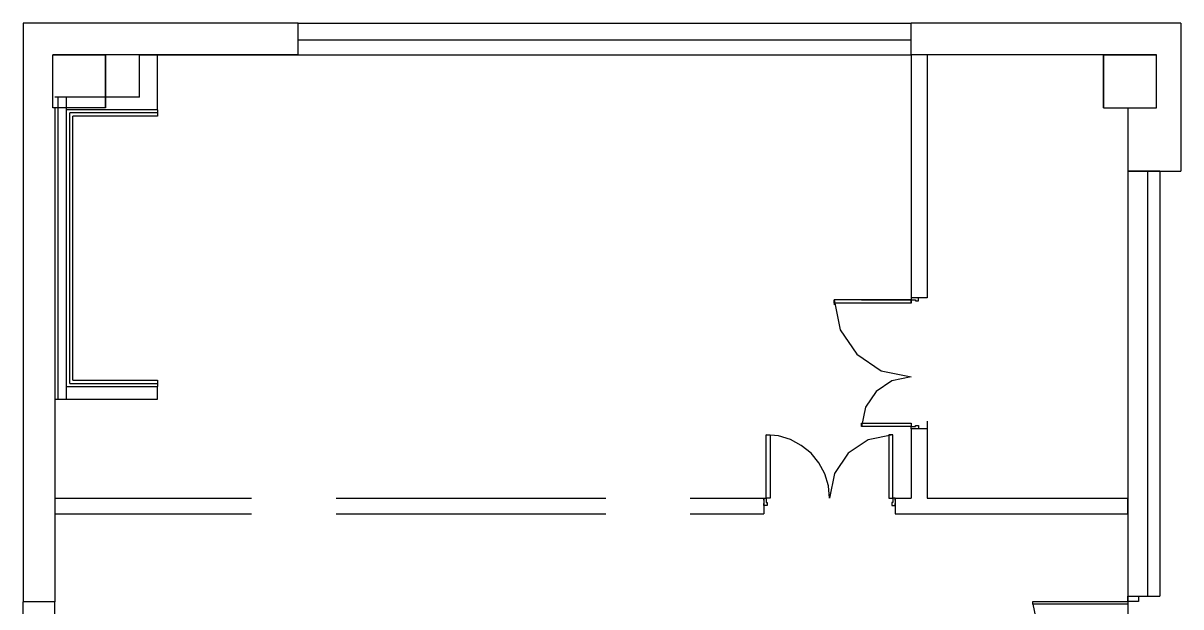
# Model space of a CAD drawing. Header units: metres. Extents: x 2 to 323, y -2 to 254.
# Drawn here: x 108.19 to 119.14, y 232.6 to 238.12 of the extents above; entities that cross this region are included whole.
import ezdxf

# ---------------------------------------------------------------- set-up
doc = ezdxf.new("R2010")
doc.units = ezdxf.units.M
for name, color, linetype in [('MURITOS', 7, 'Continuous'), ('MURO', 7, 'Continuous'), ('P0-CARPINTERIA', 7, 'Continuous'), ('P0-MUROS', 7, 'Continuous'), ('VISTA02', 7, 'Continuous'), ('VISTA03', 7, 'Continuous')]:
    doc.layers.add(name, color=color, linetype=linetype)

msp = doc.modelspace()

# ---------------------------------------------------------------- linework, layer by layer
for p, q in [((109.458, 237.301), (109.458, 237.241)), ((108.628, 234.711), (108.628, 237.271)), ((109.458, 237.271), (108.628, 237.271)), ((108.658, 234.741), (108.658, 237.241)), ((109.458, 237.241), (108.658, 237.241)), ((116.588, 235.503), (115.858, 235.503)), ((115.858, 235.503), (115.858, 235.454)), ((115.858, 235.472), (115.858, 235.503)), ((116.588, 235.472), (115.858, 235.472)), ((116.118, 235.503), (116.588, 235.503)), ((116.588, 235.472), (116.588, 235.503)), ((116.588, 235.503), (116.588, 235.472)), ((108.628, 234.711), (109.458, 234.711)), ((108.658, 234.741), (109.458, 234.741)), ((109.458, 234.741), (109.458, 234.681))]:
    msp.add_line(p, q)
for points in [[(115.858, 235.503), (115.916, 235.219), (116.072, 234.987), (116.304, 234.83), (116.588, 234.773)], [(116.608, 235.523), (116.588, 235.523), (116.588, 235.503), (116.628, 235.503), (116.628, 235.493), (116.658, 235.493), (116.658, 235.503), (116.658, 235.503), (116.658, 235.523), (116.638, 235.523)], [(116.588, 234.773), (116.405, 234.736), (116.256, 234.635), (116.155, 234.486), (116.118, 234.303)], [(115.815, 233.626), (115.804, 233.743), (115.77, 233.855), (115.714, 233.959), (115.64, 234.05), (115.548, 234.125), (115.445, 234.18), (115.333, 234.214), (115.215, 234.226)], [(116.415, 234.226), (116.182, 234.179), (115.991, 234.05), (115.862, 233.859), (115.815, 233.626)], [(116.608, 234.283), (116.588, 234.283), (116.588, 234.303), (116.628, 234.303), (116.628, 234.313), (116.658, 234.313), (116.658, 234.303), (116.658, 234.303), (116.658, 234.283), (116.638, 234.283)], [(115.195, 233.606), (115.195, 233.626), (115.215, 233.626), (115.215, 233.586), (115.225, 233.586), (115.225, 233.556), (115.215, 233.556), (115.215, 233.556), (115.195, 233.556), (115.195, 233.576)], [(116.435, 233.606), (116.435, 233.626), (116.415, 233.626), (116.415, 233.586), (116.405, 233.586), (116.405, 233.556), (116.415, 233.556), (116.415, 233.556), (116.435, 233.556), (116.435, 233.576)]]:
    msp.add_lwpolyline(points)
for points in [[(116.588, 234.303), (116.118, 234.303), (116.118, 234.334), (116.588, 234.334), (116.588, 234.303)], [(115.215, 233.626), (115.215, 234.226), (115.255, 234.226), (115.255, 233.626), (115.215, 233.626)], [(116.415, 233.626), (116.415, 234.226), (116.375, 234.226), (116.375, 233.626), (116.415, 233.626)], [(118.738, 232.699), (118.738, 232.649), (118.638, 232.649), (118.638, 232.699), (118.738, 232.699)]]:
    msp.add_lwpolyline(points, close=True)
at = {"layer": 'MURITOS'}
for p, q in [((118.638, 236.721), (118.638, 232.699)), ((118.938, 236.721), (118.938, 232.699))]:
    msp.add_line(p, q, dxfattribs=at)
msp.add_lwpolyline([(118.638, 232.624), (117.738, 232.624), (117.738, 232.649), (118.638, 232.649), (118.638, 232.624)], close=True, dxfattribs=at)
at = {"layer": 'MURO'}
for points in [[(108.968, 237.321), (108.468, 237.321), (108.468, 237.821), (108.968, 237.821), (108.968, 237.321)], [(118.408, 237.321), (118.908, 237.321), (118.908, 237.821), (118.408, 237.821), (118.408, 237.321)]]:
    msp.add_lwpolyline(points, close=True, dxfattribs=at)
at = {"layer": 'P0-CARPINTERIA'}
for p, q in [((110.788, 238.121), (116.588, 238.121)), ((110.788, 237.962), (116.588, 237.962)), ((110.788, 237.821), (116.588, 237.821)), ((108.188, 228.121), (108.188, 232.645)), ((108.488, 228.121), (108.488, 232.645))]:
    msp.add_line(p, q, dxfattribs=at)
at = {"layer": 'P0-MUROS'}
for p, q in [((110.788, 238.121), (108.188, 238.121)), ((108.188, 238.121), (108.188, 235.121)), ((108.188, 238.121), (108.188, 232.645)), ((110.788, 238.121), (108.188, 238.121)), ((110.788, 237.821), (110.788, 238.121)), ((110.788, 238.121), (116.588, 238.121)), ((119.138, 238.121), (116.588, 238.121)), ((116.588, 237.821), (116.588, 238.121)), ((119.138, 238.121), (116.588, 238.121)), ((116.588, 237.821), (116.588, 238.121)), ((119.138, 238.121), (119.138, 236.721)), ((119.138, 238.121), (119.138, 236.721)), ((108.968, 237.821), (108.468, 237.821)), ((110.788, 237.821), (108.488, 237.821)), ((108.968, 237.821), (108.488, 237.821)), ((108.968, 237.521), (108.968, 237.821)), ((108.968, 237.321), (108.968, 237.821)), ((110.788, 237.821), (109.288, 237.821)), ((109.288, 237.421), (109.288, 237.821)), ((109.288, 237.821), (110.788, 237.821)), ((110.788, 237.821), (116.588, 237.821)), ((118.408, 237.821), (116.588, 237.821)), ((116.588, 237.821), (116.588, 235.523)), ((118.408, 237.821), (116.738, 237.821)), ((116.738, 237.821), (116.739, 235.523)), ((118.408, 237.521), (118.408, 237.821)), ((118.408, 237.821), (118.888, 237.821)), ((118.408, 237.821), (118.908, 237.821)), ((118.408, 237.321), (118.408, 237.821)), ((118.408, 237.521), (118.408, 237.821)), ((118.408, 237.321), (118.408, 237.821)), ((109.288, 237.421), (108.488, 237.421)), ((108.488, 237.321), (108.488, 234.561)), ((108.488, 237.318), (108.488, 235.121)), ((118.638, 237.321), (118.638, 236.721)), ((118.638, 237.321), (118.638, 236.721)), ((118.638, 236.721), (118.638, 230.774)), ((118.638, 236.721), (119.138, 236.721)), ((118.938, 236.721), (118.638, 236.721)), ((118.638, 236.721), (119.138, 236.721)), ((118.938, 236.721), (118.638, 236.721)), ((118.824, 236.721), (118.824, 232.699)), ((118.938, 236.721), (118.938, 232.699)), ((118.938, 236.721), (119.138, 236.721)), ((118.938, 236.721), (119.138, 236.721)), ((116.738, 235.523), (116.588, 235.523)), ((108.488, 234.561), (108.488, 232.645)), ((116.739, 234.353), (116.739, 233.626)), ((116.739, 234.283), (116.588, 234.283)), ((116.588, 234.283), (116.588, 233.626)), ((108.488, 233.626), (110.348, 233.626)), ((111.148, 233.626), (113.698, 233.626)), ((114.498, 233.626), (114.698, 233.626)), ((114.506, 233.626), (115.195, 233.626)), ((115.195, 233.626), (115.195, 233.476)), ((116.435, 233.626), (116.435, 233.476)), ((116.435, 233.626), (116.588, 233.626)), ((116.738, 233.626), (117.084, 233.626)), ((116.738, 233.626), (118.638, 233.626)), ((118.638, 233.476), (118.638, 233.626)), ((108.488, 233.476), (110.348, 233.476)), ((111.148, 233.476), (113.698, 233.476)), ((114.498, 233.476), (114.698, 233.476)), ((114.498, 233.476), (115.195, 233.476)), ((116.435, 233.476), (118.638, 233.476)), ((116.828, 233.476), (117.084, 233.476)), ((118.638, 232.699), (118.938, 232.699)), ((108.488, 232.645), (108.188, 232.645))]:
    msp.add_line(p, q, dxfattribs=at)
msp.add_lwpolyline([(118.408, 237.321), (118.908, 237.321), (118.908, 237.821), (118.408, 237.821), (118.408, 237.321)], close=True, dxfattribs=at)
at = {"layer": 'VISTA02'}
msp.add_lwpolyline([(117.738, 232.624), (117.809, 232.274), (118.002, 231.988), (118.288, 231.795), (118.638, 231.724)], dxfattribs=at)
at = {"layer": 'VISTA03'}
for p, q in [((109.458, 237.301), (109.458, 237.821)), ((108.518, 234.561), (108.518, 237.421)), ((108.598, 234.561), (108.598, 237.421)), ((109.458, 237.301), (108.598, 237.301)), ((108.598, 234.681), (109.458, 234.681)), ((109.458, 234.561), (109.458, 234.681)), ((108.488, 234.561), (109.458, 234.561))]:
    msp.add_line(p, q, dxfattribs=at)

doc.saveas('drawing.dxf')
